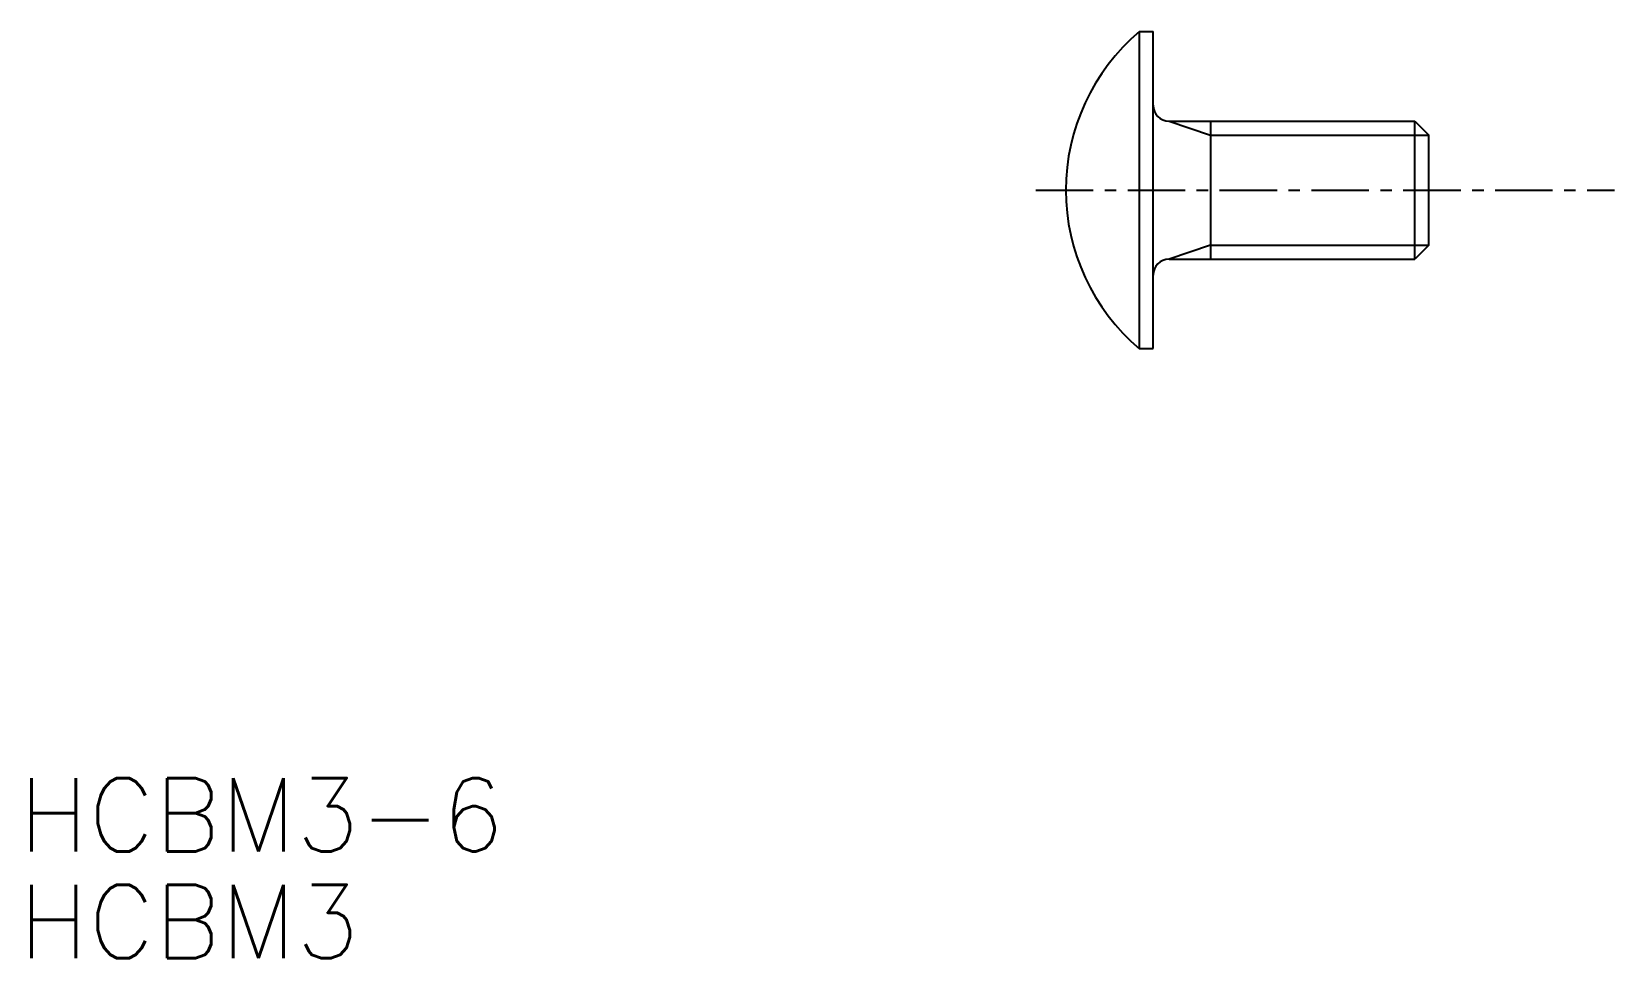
# Model space of a CAD drawing. Extents: x -24.4 to 10, y -16.7 to 3.5.
import ezdxf

# ---------------------------------------------------------------- set-up
doc = ezdxf.new("R2010")
doc.units = 0
doc.linetypes.add('CENTER', pattern=[2, 1.25, -0.25, 0.25, -0.25])
doc.layers.get('0').update_dxf_attribs({"linetype": 'CONTINUOUS'})
doc.layers.add('CENTER', color=1, linetype='CENTER')
doc.styles.get("Standard").update_dxf_attribs({"font": 'txt.shx', "bigfont": 'bigfont.shx'})

msp = doc.modelspace()

# ---------------------------------------------------------------- linework, layer by layer
at = {"color": 7, "linetype": 'CONTINUOUS'}
for p, q in [((-0.3, -3.45), (-0.3, 3.45)), ((-0.3, 3.45), (0, 3.45)), ((0, -3.45), (0, 3.45)), ((0.35, 1.5), (5.7, 1.5)), ((1.25, 1.5), (1.25, -1.5)), ((5.7, 1.5), (6, 1.2)), ((6, -1.2), (6, 1.2)), ((6, -1.2), (5.7, -1.5)), ((0.35, -1.5), (5.7, -1.5)), ((-0.3, -3.45), (0, -3.45))]:
    msp.add_line(p, q, dxfattribs=at)
at = {"color": 3, "linetype": 'CONTINUOUS'}
for p, q in [((0.35, 1.5), (1.25, 1.2)), ((5.7, -1.5), (5.7, 1.5)), ((1.25, 1.2), (6, 1.2)), ((1.25, -1.2), (0.35, -1.5)), ((1.25, -1.2), (6, -1.2))]:
    msp.add_line(p, q, dxfattribs=at)
at = {"color": 7, "linetype": 'CONTINUOUS'}
for centre, radius, start, end in [((2.62, 0), 4.52, 130.2393, 229.7607), ((0.35, 1.85), 0.35, 180, 270), ((0.35, -1.85), 0.35, 90, 180)]:
    msp.add_arc(centre, radius, start, end, dxfattribs=at)
at = {"layer": 'CENTER', "color": 1, "linetype": 'CENTER'}
msp.add_line((-2.553, 0), (10.042, 0), dxfattribs=at)

# ---------------------------------------------------------------- texts
at = {"color": 7, "linetype": 'CONTINUOUS'}
for s, p in [('HCBM3-6', (-24.692, -14.398)), ('HCBM3', (-24.692, -16.72))]:
    msp.add_text(s, height=1.6, dxfattribs=at).set_placement(p)

doc.saveas('drawing.dxf')
